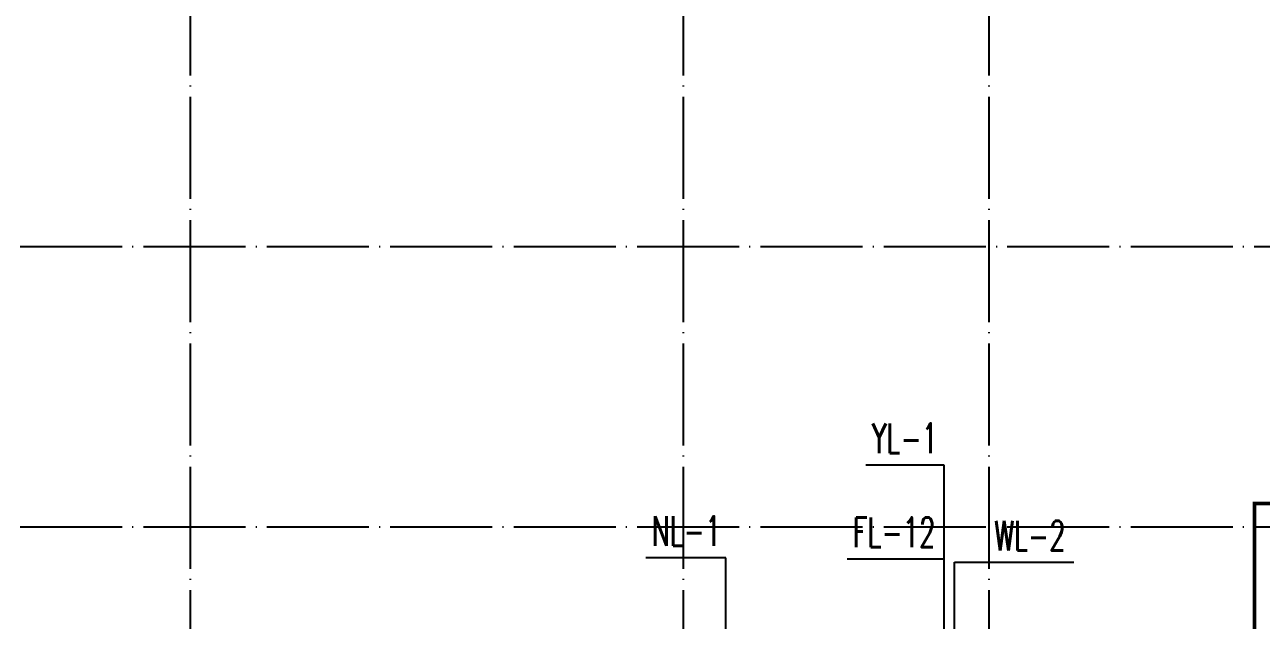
# Model space of a CAD drawing. Extents: x 27938 to 1507990, y 110129 to 923079.
# Drawn here: x 1202089 to 1209364, y 591177 to 594682 of the extents above; entities that cross this region are included whole.
import ezdxf

# ---------------------------------------------------------------- set-up
doc = ezdxf.new("R2010")
doc.units = 0
doc.header["$LTSCALE"] = 1000
doc.header["$MEASUREMENT"] = 0
doc.linetypes.add('DASH', pattern=[0.35, 0.25, -0.1])
doc.linetypes.add('DOTE', pattern=[2.42, 2, -0.2, 0.02, -0.2])
for name, color, linetype in [('----建筑底图', 8, 'Continuous'), ('DIM_凝结', 150, 'Continuous'), ('DIM_废水', 31, 'Continuous'), ('DIM_污水', 2, 'Continuous'), ('DIM_雨水', 4, 'Continuous'), ('DOTE', 1, 'Continuous')]:
    doc.layers.add(name, color=color, linetype=linetype)
doc.styles.add('_TWT_SERIAL', font='SIMPLEX', dxfattribs={"width": 0.8, "height": 3.5, "bigfont": 'HZTXT'})

# ---------------------------------------------------------------- blocks, each defined once
blk = doc.blocks.new('A$C149A4CC3')
at = {"color": 8, "linetype": 'DASH', "ltscale": 0.8, "const_width": 20}
blk.add_lwpolyline([(0, -16470.1), (-1660, -16470.1), (-1660, -15470.1), (-4840, -15470.1), (-4840, -16470.1), (-6360, -16470.1), (-6360, -15470.1), (-8060, -15470.1), (-8060, -14670.1), (-10160, -14670.1), (-10160, -13020.1), (-14840, -13020.1), (-14840, -14670.1), (-16940, -14670.1), (-16940, -15470.1), (-18640, -15470.1), (-18640, -16470.1), (-20160, -16470.1), (-20160, -15470.1), (-23340, -15470.1), (-23340, -16470.1), (-25140, -16470.1)], dxfattribs=at)
at = {"layer": 'DOTE', "color": 169, "linetype": 'DOTE', "ltscale": 0.3}
for p, q in [((-23200, -19410.1), (-23200, -11458)), ((-20300, -19410.1), (-20300, -11458)), ((-18500, -19410.1), (-18500, -11458)), ((25039.9, -13160.1), (-25818.8, -13160.1)), ((25039.9, -14810.1), (-25818.8, -14810.1))]:
    blk.add_line(p, q, dxfattribs=at)

msp = doc.modelspace()

# ---------------------------------------------------------------- block references
at = {"layer": '----建筑底图'}
msp.add_blockref('A$C149A4CC3', (1226263.6, 606534.1), dxfattribs=at)

# ---------------------------------------------------------------- next in the draw order: linework, layer by layer
at = {"layer": 'DIM_凝结'}
for p, q in [((1206213.6, 591544.5), (1205743.3, 591544.5)), ((1206213.6, 590189.5), (1206213.6, 591544.5))]:
    msp.add_line(p, q, dxfattribs=at)
at = {"layer": 'DIM_废水'}
for p, q in [((1207498.6, 591537.4), (1206926.6, 591537.4)), ((1207498.6, 590189), (1207498.6, 591537.4))]:
    msp.add_line(p, q, dxfattribs=at)
at = {"layer": 'DIM_污水'}
for p, q in [((1207558.4, 589719), (1207558.4, 591517.9)), ((1207558.4, 591517.9), (1208261.1, 591517.9))]:
    msp.add_line(p, q, dxfattribs=at)
at = {"layer": 'DIM_雨水'}
for p, q in [((1207498.6, 592090.2), (1207037.6, 592090.2)), ((1207498.6, 590389), (1207498.6, 592090.2))]:
    msp.add_line(p, q, dxfattribs=at)

# ---------------------------------------------------------------- next in the draw order: texts
at = {"layer": 'DIM_凝结', "color": 7, "style": '_TWT_SERIAL', "width": 0.64}
msp.add_text('NL-1', height=175, dxfattribs=at).set_placement((1205778.3, 591614.5))
at = {"layer": 'DIM_废水', "color": 7, "style": '_TWT_SERIAL', "width": 0.64}
msp.add_text('FL-12', height=175, dxfattribs=at).set_placement((1206961.6, 591607.4))
at = {"layer": 'DIM_污水', "color": 7, "style": '_TWT_SERIAL', "width": 0.64}
msp.add_text('WL-2', height=175, dxfattribs=at).set_placement((1207794.1, 591587.9))
at = {"layer": 'DIM_雨水', "color": 7, "style": '_TWT_SERIAL', "width": 0.64}
msp.add_text('YL-1', height=175, dxfattribs=at).set_placement((1207072.6, 592160.2))

doc.saveas('drawing.dxf')
